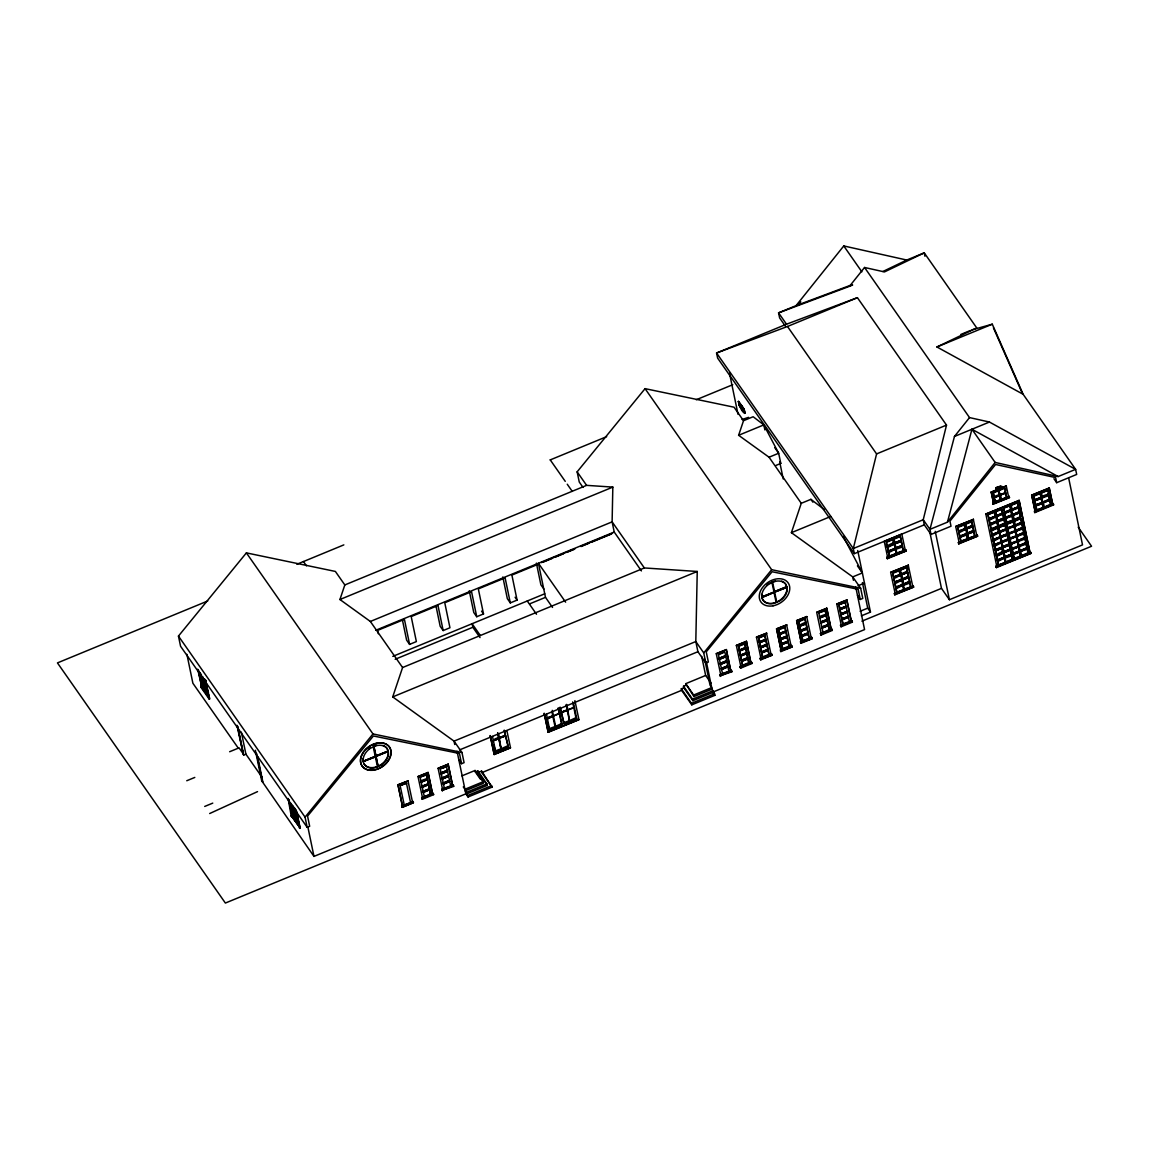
<?xml version="1.0" encoding="UTF-8"?>
<svg xmlns="http://www.w3.org/2000/svg" width="1149" height="1149" viewBox="0 0 1149 1149"><rect width="100%" height="100%" fill="white"/><g stroke="black" fill="none" stroke-linecap="round" stroke-linejoin="round"><path stroke-width="1.5" d="M458.81 759.748L461.568 763.697L464.081 762.663L461.97 752.48L454.042 741.134L392.714 696.912L402.581 667.54L370.351 621.465L339.932 599.519L344.829 584.942L586.593 485.352L612.834 487.104L612.115 521.861L614.227 532.044L641.415 570.924M402.581 667.54L644.345 567.951L697.242 571.47L695.806 641.544L697.917 651.713L705.845 663.074L708.359 662.039L706.247 651.856L772.085 571.742L858.145 589.279L860.256 599.462L862.77 598.428L860.658 588.245L852.73 576.899L791.402 532.676L801.27 503.305L810.907 499.327L824.35 509.61M854.353 553.646L717.622 358.1L716.574 353.016L787.482 326.488L876.586 453.912L853.305 548.547L854.353 553.646L924.299 524.834L931.02 534.443L951.013 526.213L949.95 521.129L995.565 464.483L1055.629 477.582L1056.692 482.681L1076.685 474.436L1075.622 469.352L1023.141 394.294L992.291 324.19L972.011 329.849M931.02 534.443L929.958 529.359L923.236 519.736L853.305 548.547L716.574 353.016L786.505 324.205L857.413 297.677L946.517 425.101L923.236 519.736L924.299 524.834M969.526 417.59L954.46 436.462L929.958 529.359L947.451 522.163L995.149 462.444L1058.143 476.548L1075.622 469.352L989.433 422.042L969.526 417.59L864.551 267.473L849.484 286.331L778.577 312.858L779.625 317.943L785.586 326.445M947.451 522.163L971.939 429.252L1058.143 476.548M801.27 503.305L769.04 457.216L738.62 435.284L743.518 420.706L753.155 416.742L763.826 424.9L778.677 453.252L780.789 463.42L775.963 465.417M786.505 324.205L778.577 312.858L796.056 305.648L843.768 245.943L906.762 260.047L924.241 252.852L976.722 327.91L936.938 346.984L1023.141 394.294M798.569 304.614L800.796 301.857M461.568 763.697L459.471 753.514L373.396 735.978L307.559 816.092L309.67 826.275L307.156 827.309L180.565 646.255L178.454 636.086L246.389 552.884L335.379 571.441L344.829 584.942M583.031 487.42L579.254 482.02L577.143 471.837L645.063 388.649L734.067 407.206L743.518 420.706M307.156 827.309L305.06 817.126L372.98 733.938L461.97 752.48M705.845 663.074L703.734 652.891L771.668 569.703L860.658 588.245M377.978 766.268L380.85 764.746A13.874 9.996 -35 0 0 388.233 753.888L388.132 751.345L375.924 756.372L378.122 766.455L374.344 767.417A13.874 9.996 -35 0 1 363.989 763.884M772.602 581.94L768.968 583.52A13.874 9.996 -35 0 0 767.029 584.985M774.613 592.137L786.95 587.311L774.613 592.137L776.796 602.22L773.033 603.182A13.874 9.996 -35 0 1 762.663 599.649L761.83 597.379M882.906 271.494L906.762 260.047M209.678 813.535L257.534 791.618M849.484 286.331L852.659 285.024M787.482 326.488L857.413 297.677M207.739 600.984L57.45 662.901L225.376 903.057L1091.55 546.249L1078.207 527.161M296.859 564.274L343.838 544.885M550.242 459.902L606.658 436.649M696.265 399.737L732.775 384.7M738.319 401.475C750.699 415.349 742.513 417.848 738.319 401.475L743.834 409.36L744.681 413.425M744.365 412.706L739.295 405.453L744.983 413.295M739.166 405.54L738.635 401.346M744.15 409.231L738.936 402.064L739.611 405.324M742.039 419.486L748.574 417.346M960.837 334.445L970.445 330.495M936.938 346.984L992.291 324.19M339.932 599.519L612.834 487.104M738.62 435.284L763.826 424.9L764.875 429.941M203.143 678.011L204.177 686.499L203.33 682.434L200.371 677.465L203.129 681.414L202.942 676.991M200.572 678.485L203.574 685.063M204.594 678.872L208.859 696.193L205.226 691.583L201.736 682.434M205.7 680.926L205.585 682.075L199.308 672.38L200.687 677.336M203.33 682.434L203.43 679.361M201.635 683.569L205.226 691.583M201.42 682.563C215.911 701.551 203.488 689.256 204.206 683.095M205.757 680.064L209.233 699.167L200.96 687.346L200.745 686.326L201.65 686.456L197.729 669.206M200.96 687.346L201.377 686.068M202.784 687.519L198.518 670.197M200.371 677.465L206.748 686.01M204.393 687.519L205.542 691.454M203.89 683.224L206.964 687.03M205.786 692.373L205.254 688.179L206.102 692.244M370.351 621.465L612.115 521.861L644.345 567.951M769.04 457.216L778.677 453.252L774.756 447.636M204.939 688.308L208.012 692.115M209.362 697.5L205.456 680.251M200.745 686.326L209.649 697.903M375.78 630.27L614.227 532.044M541.28 562.637L574.543 548.935M580.819 546.349L612.503 533.294M543.003 562.191L552.511 558.27M555.671 556.963L563.599 553.703M566.759 552.396L574.687 549.136M580.963 546.551L588.891 543.29M592.051 541.983L611.067 534.156M538.694 564.044L511.894 575.074L517.079 600.108L510.3 602.895L507.327 598.643L502.831 576.942M402.466 620.101L406.617 640.122L409.59 644.388L416.369 641.587L411.198 616.568L437.984 605.523L443.169 630.557L449.948 627.756L444.764 602.737L471.55 591.692L476.734 616.726L483.514 613.939L478.329 588.906L505.115 577.875L510.3 602.895M876.586 453.912L946.517 425.101M392.8 656.381L544.741 593.789M395.184 659.267L472.828 627.282L480.023 637.58M529.574 603.9L545.488 597.351L552.525 607.433M954.46 436.462L989.433 422.042M229.642 751.733L239.064 747.855L243.2 753.758L236.953 725.263M242.884 753.888L243.717 755.08L245.915 754.175L261.871 777.011M186.756 780.745L194.799 777.428M392.714 696.912L697.242 571.47M791.402 532.676L830.784 516.461M255.351 750.254L261.685 780.774L313.979 856.407L465.876 793.83L468.074 796.989L492.045 787.122L481.589 771.094L478.199 772.487L477.883 770.965L475.37 771.999L475.054 770.462L461.912 775.877M204.709 806.44L212.766 803.122M996.154 489.833L995.738 487.794C1015.587 481.589 978.517 497.747 1006.337 485.898L991.271 492.102L996.298 490.034L995.867 487.995M994.445 491.944L998.222 490.393L999.199 494.659L994.043 496.526L993.196 492.461L995.364 502.012L993.483 502.788L991.142 491.901M1000.736 489.359L1004.499 487.808L1006.668 497.359L1008.549 496.583L1006.194 485.697M998.352 490.58L999.616 490.063M993.468 492.849L1004.772 488.196M887.861 541.193L893.965 538.938L894.798 543.003L901.089 540.418L900.098 536.152L893.821 538.737L894.798 543.003M999.415 495.664L994.244 497.546L999.415 495.664L1000.248 499.743L1001.511 499.226L1000.52 494.96L1005.691 493.079L1000.52 494.96M886.568 542.242L900.371 536.54L903.329 550.788L905.211 550.012L901.807 534.041L884.227 541.294L887.631 557.251L889.513 556.475L886.296 541.84M363.141 761.342L375.335 756.329L363.141 761.342L375.436 756.832L363.098 761.658L364.262 764.272A13.874 9.996 -35 0 0 374.631 767.805L381.123 765.133A13.874 9.996 -35 0 0 388.506 754.29L388.261 751.274M375.824 755.87L388.161 751.044L375.967 756.071L373.77 745.974L376.771 745.083M761.686 596.92L774.024 592.08L761.816 597.107L761.572 594.378M786.706 586.608L774.512 591.634L786.85 586.809L785.83 584.381A13.874 9.996 -35 0 0 781.636 581.164M773.995 592.396L761.787 597.423L762.95 600.037A13.874 9.996 -35 0 0 773.306 603.57L779.812 600.898A13.874 9.996 -35 0 0 787.194 590.04L786.103 584.784A13.874 9.996 -35 0 0 775.733 581.236L769.241 583.922A13.874 9.996 -35 0 0 761.859 594.765L761.974 597.581L773.995 592.396L776.178 602.478M887.129 545.904C902.841 537.1 884.888 551.879 886.568 543.204M894.669 542.802L900.945 540.217M375.924 756.372L388.261 751.547L387.414 749.019A13.874 9.996 -35 0 0 377.059 745.486L370.553 748.157A13.874 9.996 -35 0 0 363.17 759.001L363.285 761.816M994.531 498.896L995.091 501.61L1000.248 499.743M1006.668 497.359L1001.511 499.226M1008.549 496.583L1009.526 497.531L993.21 504.253L993.354 502.587M893.62 544.339C877.664 553.603 897.398 537.574 894.597 548.604L888.321 551.19L887.631 548.288M894.884 543.822L901.29 541.438L894.884 543.822L895.861 548.087L902.137 545.502L901.161 541.236M992.722 502.845L1009.31 496.512M992.937 503.865L1009.526 497.531M888.191 551.003L894.597 548.604M895.717 547.901L901.994 545.315M894.683 549.423C878.712 558.687 898.446 542.658 895.66 553.703L896.909 553.186C890.547 545.99 912.679 544.195 896.076 549.107M955.709 526.457L973.433 519.42L955.709 526.457L959.113 542.429L960.995 541.653L957.778 527.018L960.995 541.653M995.522 550.917L1001.799 548.332L995.522 550.917L991.17 530.364L998.61 565.351L996.729 566.127L985.842 514.048L1019.106 500.346L1029.992 552.425L1028.111 553.2L1020.671 518.213L1014.395 520.799L1015.371 525.064L1021.648 522.479M1035.292 495.075L1040.003 493.136L1040.98 497.402L1034.703 499.987L1033.727 495.722L1036.958 510.357L1035.062 511.133L1031.658 495.176L1049.238 487.937L1052.642 503.894L1050.761 504.67L1049.64 500.203L1043.364 502.788L1044.34 507.068L1036.671 509.969L1035.838 505.905L1042.244 503.506L1035.838 505.905M1019.249 500.533L985.842 514.048M1031.658 495.176L1049.382 488.124M959.343 526.371L965.447 524.102L966.295 528.181L972.571 525.596L971.58 521.316L965.304 523.915L966.295 528.181M988.47 517.309L987.91 514.594L994.187 512.009L995.58 511.693L996.413 515.757L1002.689 513.172L1004.944 523.542L991.127 529.244L988.743 518.673L995.163 516.274L988.887 518.86M1004.944 523.542L1001.713 508.906L995.436 511.492L996.413 515.757M1010.861 509.811L1009.87 505.546L1010.861 509.811L1004.571 512.397L1003.594 508.131L1008.305 506.192M1020.628 517.079L1018.387 506.709L1012.111 509.294L1011.134 505.029L1017.411 502.443L1020.628 517.079L1006.826 522.766L1005.978 519.664M1042.832 491.973L1047.816 490.436L1050.761 504.67M1010.014 505.747L1011.134 505.029M958.051 527.405L971.853 521.718L974.812 535.965L976.693 535.19L973.289 519.219M987.91 514.594L1001.985 509.309M1003.594 508.131L1017.684 502.845M1033.999 496.124L1047.816 490.436M888.321 551.19L889.24 556.087L895.66 553.703M895.933 548.906L896.78 552.985L903.329 550.788M905.211 550.012L906.188 550.974L887.358 558.73L886.87 557.322L887.631 557.251M886.87 557.322L905.972 549.954M887.085 558.328L906.188 550.974M958.625 531.082L965.031 528.698L958.754 531.283M966.151 527.98L972.427 525.395M996.284 515.571L1002.689 513.172M1004.441 512.21L1010.718 509.625M1018.387 506.709L1012.111 509.294M1034.574 499.786L1040.98 497.402M1048.376 494.099C1031.759 499.011 1053.906 497.23 1047.529 490.034M290.941 807.733L294.862 815.603L290.74 806.713L293.498 810.648L293.311 806.225M965.103 529.517C949.146 538.766 968.88 522.738 966.079 533.782L959.803 536.368M966.366 529L972.772 526.601L966.366 529L967.343 533.265L973.62 530.68L972.643 526.414M995.235 517.107C979.264 526.357 998.998 510.328 996.212 521.373L989.935 523.958M996.485 516.59L1002.761 514.005L996.485 516.59L997.332 520.655L1003.752 518.271M1004.657 513.215L1010.933 510.63L1011.91 514.91L1005.634 517.495L1004.93 514.58M1012.183 510.113C1029.073 505.359 1006.625 507.585 1013.159 514.393L1019.436 511.793M1034.775 500.806L1041.195 498.422L1034.775 500.806L1035.766 505.072L1042.042 502.486L1041.051 498.221M1042.315 497.704C1059.206 492.95 1036.757 495.176 1043.292 501.969L1049.568 499.384L1048.592 495.118M1004.786 513.416L1011.063 510.831M293.196 807.374L297.332 816.278L290.74 806.713M843.237 536.425L862.368 572.934L852.73 576.899L853.434 580.288M959.674 536.166L966.079 533.782M967.199 533.064L973.476 530.479M989.806 523.757L996.212 521.373M997.332 520.655L1003.608 518.07M1005.49 517.294L1011.91 514.91M1019.307 511.607L1013.159 514.393M1035.622 504.885L1042.042 502.486M1049.425 499.197L1043.292 501.969M295.322 809.873L299.228 825.427L295.595 820.831L292.105 811.668M959.889 537.186L966.295 534.802L960.018 537.387M967.415 534.084L973.835 531.7L967.415 534.084L968.392 538.35L960.722 541.251M996.284 522.192C980.327 531.441 1000.061 515.413 997.275 526.457L998.524 525.94C992.161 518.745 1014.294 516.964 997.677 521.861M1012.125 515.915L1005.705 518.314L1012.125 515.915L1012.958 519.994L1014.222 519.477L1013.231 515.212L1019.651 512.813L1013.231 515.212M292.004 812.817L295.595 820.831M296.485 811.022L300.219 828.156L291.114 815.56L293.153 816.752M291.329 816.58L288.097 798.454M968.262 538.149L974.812 535.965M990.855 528.842L997.275 526.457M997.547 521.675L998.38 525.739L1004.657 523.154M1006.553 522.378L1012.958 519.994M1020.355 516.691L1014.222 519.477M1050.488 504.282L1044.34 507.068M976.693 535.19L977.67 536.138L958.841 543.894L958.352 542.486L959.113 542.429M1049.238 487.937L1052.513 503.707L1053.619 504.856L1034.789 512.612L1034.933 510.946M958.352 542.486L977.454 535.118M1034.301 511.204L1053.403 503.837M295.092 816.522L298.381 821.363L291.789 811.797M958.568 543.506L977.67 536.138M1034.517 512.21L1051.78 505.1M992.736 529.718L997.447 527.779L998.424 532.044L992.147 534.63M1012.413 559.664L1005.964 528.942L999.687 531.527L998.696 527.262L1005.26 525.079L1012.413 559.664L1014.308 558.888L1006.869 523.901L1013.274 521.517L1014.122 525.581L1007.845 528.167L1007.142 525.265M997.591 527.98L998.84 527.463L999.687 531.527M1013.274 521.517L1014.395 520.799M459.456 749.952L697.917 651.713M858.044 585.746L864.479 583.103M890.662 572.317L908.371 565.279L890.662 572.317L895.114 593.372L896.996 592.597L892.716 572.877L898.992 570.292L899.983 574.557L893.692 577.143L892.716 572.877M991.443 530.766L1005.26 525.079M1007.142 524.303L1020.944 518.616L1028.111 553.2M906.532 567.189C911.574 572.346 898.116 577.89 900.256 569.775L906.532 567.189L910.812 586.909L912.694 586.134L908.227 565.078M899.136 570.478L900.385 569.961L901.233 574.04M892.988 573.265L906.805 567.577M992.018 534.443L998.424 532.044M999.544 531.341L1005.964 528.942M1007.702 527.98L1014.122 525.581M1021.518 522.292L1015.371 525.064M492.864 740.588C506.034 736.394 493.61 737.256 492.935 741.407M505.416 735.403L499.327 737.672L505.416 735.403L508.318 747.08L495.765 752.25L493.61 744.624M559.405 713.17L553.401 715.942L559.506 713.687M561.143 712.193L567.247 709.938L561.287 712.394L564.188 724.071L576.741 718.901L573.48 703.131M573.839 707.224L567.85 709.996L573.94 707.741M552.813 715.884L546.709 718.154L552.813 715.884L551.965 712.294M498.939 738.635L492.835 740.89L498.939 738.635L501.036 748.803L499.427 738.175L505.531 735.92L499.427 738.175M546.809 718.656L552.913 716.402L546.924 719.159M567.218 710.254L561.258 712.71L567.218 710.254L569.459 720.624L567.85 709.996M998.495 532.877C982.539 542.127 1002.273 526.098 999.486 537.143L993.21 539.728M999.759 532.36L1006.036 529.761L999.759 532.36L1000.592 536.425L1007.012 534.041M1007.917 528.985L1014.194 526.4L1015.17 530.68C1006.51 538.35 1004.801 526.027 1014.337 526.601M1015.443 525.883C1032.348 521.129 1009.885 523.355 1016.434 530.163L1022.711 527.563M893.563 576.942L899.983 574.557M901.089 573.839L907.365 571.254M900.055 575.376C884.084 584.626 903.818 568.597 901.031 579.642L894.611 582.026L901.031 579.642M901.304 574.859L907.724 572.461L901.304 574.859L902.281 579.125L908.557 576.539L907.581 572.274M993.066 539.527L999.486 537.143M1000.592 536.425L1006.869 533.84M1008.765 533.064L1015.17 530.68M1022.567 527.377L1016.434 530.163M397.927 784.839L408.11 780.889L397.927 784.839L402.38 805.894L404.276 805.119L400.125 785.586L406.545 783.201L400.125 785.586M430.631 794.246L426.351 774.527L420.074 777.112L424.354 796.832L422.473 797.607L418.021 776.566L428.06 772.415L432.512 793.471L430.631 794.246L429.511 789.794L423.234 792.379L429.511 789.794M442.552 789.334L438.099 768.279L448.139 764.142L452.605 785.198L444.16 788.171L441.791 789.406L442.006 790.411L453.711 786.361L452.462 785.011L448.139 764.142M720.725 674.75L716.272 653.695L726.312 649.558L730.764 670.614L722.333 673.573L719.963 674.808L720.179 675.827L731.884 671.763L730.635 670.413L726.312 649.558M743.13 644.029L738.419 645.968L742.699 665.702L740.818 666.477L736.351 645.422L746.405 641.286L750.857 662.341L748.703 662.714L744.696 643.383L748.976 663.117M756.444 637.149L766.627 633.2L756.444 637.149L760.897 658.205L762.778 657.429L758.498 637.695L764.774 635.11L769.054 654.844L770.95 654.068L766.484 633.013M776.523 628.876L786.706 624.927L776.523 628.876L780.99 649.932L782.871 649.156L778.591 629.422L784.868 626.837L789.148 646.557L791.029 645.781L786.577 624.74M796.616 620.604L806.799 616.654L796.616 620.604L801.068 641.645L802.95 640.869L798.67 621.149L804.961 618.564L809.226 638.284L811.122 637.508L806.655 616.453M829.319 630.011L825.039 610.291L818.763 612.877L823.043 632.596L821.162 633.372L816.695 612.316L826.749 608.18L831.201 629.235L829.319 630.011L828.199 625.544L821.923 628.144L828.199 625.544M839.129 604.992L843.122 624.324L841.24 625.099L836.788 604.044L846.827 599.907L851.294 620.963L842.849 623.936L838.856 604.604L845.405 602.406L838.856 604.604M428.189 772.616L418.021 776.566M448.282 764.344L438.099 768.279M726.455 649.76L716.272 653.695M746.534 641.487L736.351 645.422M826.878 608.381L816.695 612.316M846.971 600.108L836.788 604.044M999.558 537.962C983.587 547.211 1003.321 531.183 1000.535 542.227L994.258 544.813M1000.808 537.445L1007.228 535.046L1000.808 537.445L1001.784 541.71L1008.061 539.125M1008.966 534.084L1015.242 531.499L1016.233 535.764C1007.572 543.434 1005.849 531.111 1015.386 531.685M1016.506 530.982C1033.396 526.213 1010.933 528.439 1017.483 535.247L1023.759 532.662M299.731 826.734L296.27 811.18L292.995 806.354M440.168 768.839L446.717 766.642L440.168 768.839L444.448 788.559M723.037 652.302L718.326 654.255L722.606 673.975M291.114 815.56L300.018 827.136M426.624 774.914L420.074 777.112M718.613 654.643L724.89 652.058L728.883 671.389M738.692 646.37L744.969 643.785M758.785 638.097L765.062 635.512M778.864 629.824L785.14 627.239M798.957 621.552L805.234 618.952M825.312 610.679L818.763 612.877M902.152 578.924L908.428 576.338M901.103 580.46C885.132 589.71 904.866 573.681 902.08 584.726L895.803 587.311L894.755 582.227M902.353 579.943L908.773 577.559L902.353 579.943L903.344 584.209L909.62 581.624L908.629 577.358M994.115 544.612L1000.535 542.227M1001.655 541.509L1007.932 538.924M1009.813 538.149L1016.233 535.764M1023.615 532.461L1017.483 535.247M427.198 778.591C410.581 783.503 432.728 781.722 426.351 774.527M745.543 647.462L739.267 650.047L738.419 645.968M758.498 637.695L759.345 641.774L765.765 639.375L769.054 654.844M778.591 629.422L779.439 633.501L785.844 631.103L789.148 646.557M799.517 625.214C815.517 616.352 796.156 632.338 798.67 621.149M825.887 614.356C809.269 619.268 831.402 617.473 825.039 610.291M839.689 608.668L846.109 606.284L839.833 608.869M745.672 647.648L739.396 650.233L742.699 665.702M759.345 641.774L765.765 639.375M785.844 631.103L779.439 633.501M494.946 751.073L501.036 748.803M507.499 745.902L501.668 748.545M547.585 722.391L548.92 728.825L555.656 726.312L553.401 715.942M548.92 728.825L549.753 730.017L562.306 724.847L561.473 723.655L555.656 726.312M563.355 722.879L569.459 720.624M576.741 718.901L575.908 717.708L570.091 720.366M1000.607 543.046C984.65 552.296 1004.384 536.267 1001.583 547.312L995.307 549.897M1001.856 542.529L1008.147 539.944L1001.856 542.529L1002.704 546.594L1009.124 544.209M1010.028 539.168L1016.305 536.583L1017.282 540.849C1008.621 548.518 1006.897 536.195 1016.434 536.784M1017.554 536.066C1034.445 531.312 1011.996 533.538 1018.531 540.332L1024.807 537.746M427.414 779.611L421.137 782.196L427.414 779.611L428.39 783.877L421.97 786.275L428.247 783.69M779.64 634.507L785.916 631.921L779.64 634.507L780.487 638.585L786.907 636.187M799.733 626.234L806.138 623.85L799.733 626.234L800.709 630.499L806.986 627.914L806.009 623.648M826.088 615.376L819.811 617.961L826.088 615.376L827.079 619.641L820.659 622.026L826.935 619.44M895.674 587.11L902.08 584.726M903.2 584.008L909.477 581.423M902.152 585.545C886.195 594.809 905.929 578.78 903.143 589.81L904.392 589.293C898.03 582.112 920.162 580.317 903.545 585.229M494.07 754.362L510.515 747.827L494.199 754.548L490.163 735.532M548.044 732.114L578.938 719.647L548.188 732.315L544.152 713.299M995.178 549.696L1001.583 547.312M1002.704 546.594L1008.98 544.008M1010.861 543.233L1017.282 540.849M1024.678 537.545L1018.531 540.332M740.315 655.131L746.591 652.546M759.489 641.961L760.394 646.858L766.685 644.273M780.487 638.585L786.763 636M800.58 630.313L806.857 627.727M840.752 613.753L847.158 611.369L840.881 613.954M740.459 655.332L746.735 652.747M760.394 646.858L766.814 644.474M1002.919 547.613L1009.325 545.229L1002.919 547.613L1003.896 551.879L1010.172 549.294M1011.077 544.253L1017.353 541.667L1018.33 545.933C1009.669 553.617 1007.96 541.294 1017.497 541.868M1018.603 541.15C1035.508 536.396 1013.045 538.622 1019.594 545.416L1025.87 542.831M428.462 784.695L422.186 787.28L428.462 784.695L429.439 788.961L423.033 791.359L429.309 788.774M780.702 639.605L787.108 637.207L780.702 639.605L781.679 643.871L787.955 641.286M800.781 631.318L807.201 628.934L800.781 631.318L801.758 635.598L808.034 632.998L807.058 628.733M827.151 620.46L820.874 623.045L827.151 620.46L828.127 624.726L821.707 627.124L827.984 624.539M895.803 587.311L896.723 592.209L903.143 589.81M903.416 585.028L904.249 589.107L910.812 586.909M912.694 586.134L913.67 587.082L894.841 594.852L894.353 593.43L895.114 593.372M894.353 593.43L913.455 586.076M894.554 594.45L913.67 587.082M996.226 554.78C1011.924 545.976 993.986 560.755 995.666 552.08M1003.752 551.678L1010.043 549.093M1011.924 548.317L1018.33 545.933M1025.727 542.63L1019.594 545.416M741.364 660.215L747.64 657.63M760.537 647.059L761.457 651.943L767.733 649.357M781.535 643.67L787.812 641.085M801.629 635.397L807.905 632.812M841.8 618.851L848.221 616.453L841.93 619.038M860.127 611.282L867.725 608.151L870.482 612.101L861.362 615.85M741.507 660.416L747.784 657.831M761.457 651.943L767.862 649.558M713.443 692.229L692.876 700.703L683.827 687.777L681.314 688.811L681.63 690.334L691.784 704.84L714.865 695.332L714.549 693.795L712.021 689.127L693.967 696.567L685.709 683.684L705.658 675.468L711.044 683.167M1002.718 553.215C986.747 562.479 1006.481 546.45 1003.695 557.48L997.418 560.066L996.37 554.981M1003.967 552.698L1010.244 550.112L1003.967 552.698L1004.815 556.777L1011.221 554.378M1012.686 552.051L1012.125 549.337L1018.402 546.752L1019.393 551.017L1012.973 553.416L1019.393 551.017M1019.666 546.235C1036.556 541.481 1014.107 543.707 1020.642 550.5L1026.919 547.915M1018.545 546.953L1012.125 549.337M741.579 661.235L747.999 658.851L741.723 661.436M801.844 636.417C818.404 631.993 798.138 633.831 802.404 639.131M683.827 687.777L683.511 686.255L686.025 685.221M997.275 559.879L1003.695 557.48M1004.815 556.777L1011.091 554.191M1026.775 547.714L1020.642 550.5M430.358 793.858L424.354 796.832M481.589 771.094L481.905 772.616L681.63 690.334M742.426 665.3L748.703 662.714M761.586 652.144L762.505 657.027L768.782 654.442M782.038 646.04L782.598 648.754L788.875 646.169M809.226 638.284L802.95 640.869M829.047 629.623L823.043 632.596M404.276 805.119L413.195 801.686L413.41 802.706L402.107 807.359L402.251 805.693M428.06 772.415L432.383 793.284L433.633 794.634L422.329 799.287L421.712 797.679L422.473 797.607M746.405 641.286L750.714 662.14L751.977 663.49L740.674 668.144L740.042 666.535L740.818 666.477M770.95 654.068L772.056 655.217L760.753 659.871L760.135 658.262L760.897 658.205M791.029 645.781L792.149 646.944L780.846 651.598L780.846 649.731M811.122 637.508L812.228 638.672L800.925 643.325L800.939 641.458M826.749 608.18L831.057 629.049L832.321 630.399L821.018 635.052L820.4 633.444L821.162 633.372M846.827 599.907L851.15 620.762L852.4 622.112L841.097 626.779L840.479 625.157L841.24 625.099M413.195 801.686L401.619 805.952M1003.766 558.299C987.81 567.563 1007.544 551.534 1004.743 562.579L1006.007 562.062C999.63 554.866 1021.777 553.071 1005.16 557.983M1014.308 558.888L1013.188 554.421L1019.465 551.836L1020.441 556.102L1021.691 555.585L1020.714 551.319L1027.134 548.935L1020.714 551.319M421.712 797.679L433.417 793.614M441.791 789.406L453.51 785.341M719.963 674.808L731.669 670.743M740.042 666.535L751.762 662.47M760.135 658.262L771.841 654.198M780.214 649.989L791.934 645.925M800.307 641.716L812.013 637.652M820.4 633.444L832.106 629.379M840.479 625.157L852.185 621.106M1019.594 552.037L1013.188 554.421M413.41 802.706L402.107 807.359M421.913 798.699L431.607 794.706M442.006 790.411L451.686 786.433M720.179 675.827L729.859 671.835M740.258 667.555L749.938 663.562M760.351 659.282L772.056 655.217M780.43 651.009L792.149 646.944M800.523 642.736L812.228 638.672M820.601 634.449L830.282 630.471M840.695 626.176L850.375 622.198M861.894 621.164L941.476 588.374L949.404 599.721L1082.516 544.885L1068.714 478.228M997.418 560.066L998.337 564.963L1004.743 562.579M1005.03 557.782L1005.863 561.861L1012.14 559.276M1014.021 558.5L1020.441 556.102M1027.838 552.813L1021.691 555.585M1019.106 500.346L1029.863 552.224L1030.969 553.387L996.442 567.606L995.968 566.198L996.729 566.127M995.968 566.198L1030.754 552.367M996.169 567.204L1030.969 553.387M468.074 796.989L465.244 790.785L483.312 783.345L482.997 781.808L464.928 789.262L463.277 786.893M685.709 683.684L693.651 695.03L711.705 687.59L710.053 685.235L704.667 659.196M466.35 792.365L486.917 783.891L487.233 785.413L466.666 793.887M683.511 686.255L692.56 699.181L713.127 690.693M467.758 795.467L491.729 785.586M681.314 688.811L691.468 703.317L714.549 693.795M796.056 305.648L852.17 284.665M775.46 580.848L772.458 581.739L774.641 591.821M864.551 267.473L884.457 271.925L924.241 252.852L924.945 256.241M1053.935 478.731L1056.692 482.681M1053.619 504.856L1053.13 503.434M1049.64 500.203L1043.364 502.788M1040.003 493.136L1041.396 492.82L1042.244 496.885M843.768 245.943L861.865 271.825M971.939 429.252L995.149 462.444M995.738 487.794L1000.549 486.041L1001.023 487.865M999.199 494.659L998.222 490.393M810.907 499.327L812.889 502.156M857.427 565.854L862.368 572.934M780.789 463.42L779.683 461.841L783.23 478.961M857.499 595.512L860.256 599.462M852.4 622.112L851.782 620.503M832.321 630.399L831.689 628.79M645.063 388.649L771.668 569.703M776.796 602.22L779.539 600.496A13.874 9.996 -35 0 0 786.921 589.652L786.936 587.038M751.977 663.49L751.345 661.881M731.884 671.763L731.267 670.154M577.143 471.837L586.593 485.352M703.734 652.891L695.806 641.544L454.042 741.134L454.745 744.523M550.213 459.859L565.251 481.359M567.247 484.217L572.245 491.37M714.865 695.332L712.653 692.172L864.565 629.595L855.746 587.038M565.624 602.162L538.421 563.269L545.488 597.351M543.879 589.064L540.892 584.812L536.396 563.111M527.247 600.999L536.511 614.241M515.097 597.265L517.079 600.108M481.532 611.096L483.514 613.939M476.734 616.726L473.761 612.46L469.266 590.773M480.311 635.483L472.081 623.72L472.828 627.282M443.169 630.557L440.182 626.291L436.046 606.27M481.905 772.616L492.045 787.122M477.883 770.965L486.917 783.891M478.199 772.487L487.233 785.413M475.054 770.462L482.997 781.808M475.37 771.999L480.325 779.079M303.437 561.531L306.453 565.839M453.711 786.361L453.094 784.753M433.633 794.634L433.001 793.025M246.389 552.884L372.98 733.938M178.454 636.086L305.06 817.126M199.624 672.251L201.463 674.88M294.23 807.546L296.069 810.174M292.435 805.564L290.209 802.505L291.056 806.584M203.991 682.075L205.829 684.703M297.017 816.408L294.575 812.329L295.408 816.393M298.065 821.492L295.623 817.413L296.471 821.492M201.334 686.585L209.85 698.908M293.225 818.145L300.219 828.156M238.475 748.43L192.888 683.253L186.899 654.298M993.425 327.838L1022.036 392.714M388.017 750.843L387.141 748.617A13.874 9.996 -35 0 0 382.947 745.399M1042.114 503.305L1043.091 507.585M1031.802 495.363L1035.062 511.133M1034.574 511.592L1034.789 512.612M1030.481 551.965L1030.696 552.985M1017.411 502.443L1018.244 506.522M1009.037 496.124L1009.253 497.144M1010.933 510.63L1011.766 514.709M1011.982 515.729L1012.829 519.793M1013.145 521.316L1013.978 525.395M1014.194 526.4L1015.041 530.479M1015.242 531.499L1016.089 535.563M1016.305 536.583L1017.138 540.648M1017.353 541.667L1018.201 545.732M1018.402 546.752L1019.249 550.831M1019.465 551.836L1020.298 555.915M1004.499 487.808C1009.282 492.892 997.246 497.503 999.472 489.876M1005.547 492.892L1006.395 496.957M1003.867 508.533L1006.826 522.766M999.271 495.478L1000.118 499.542M1001.713 508.906L1002.56 512.985M1004.973 524.676L1005.82 528.755M996.025 487.894L996.499 489.718M996.628 516.777L997.476 520.856M999.889 532.547L1000.736 536.626M1000.951 537.631L1001.784 541.71M1002 542.73L1002.847 546.795M1003.048 547.814L1003.896 551.879M1004.111 552.899L1004.944 556.963M991.271 492.102L993.483 502.788M992.995 503.233L993.21 504.253M994.187 512.009L995.163 516.274M1001.655 548.13L1002.646 552.396M988.183 514.996L991.127 529.244M996.24 566.586L996.442 567.606M977.181 534.73L977.397 535.75M973.691 531.499L974.539 535.563M966.496 529.186L967.343 533.265M967.559 534.285L968.392 538.35M964.054 524.432L965.031 528.698M966.165 534.601L967.142 538.867M958.625 542.874L958.841 543.894M935.243 531.341L949.404 599.721M929.8 531.987L941.476 588.374M905.699 549.552L905.915 550.572M913.182 585.674L913.383 586.694M902.209 546.321L903.057 550.4M909.692 582.442L910.525 586.507M895.014 544.023L895.861 548.087M901.448 575.06L902.281 579.125M902.496 580.144L903.344 584.209M892.572 539.254L893.549 543.52M887.272 546.105L887.488 547.125M893.692 577.143L894.339 580.676M887.143 557.71L887.358 558.73M894.626 593.832L894.841 594.852M857.729 550.543L870.482 612.101M862.425 582.586L867.725 608.151M845.133 602.019L849.398 621.738M840.896 625.76L841.097 626.779M820.803 634.033L821.018 635.052M811.611 637.063L811.812 638.068M804.961 618.564L805.794 622.629M808.12 633.831L808.953 637.896M796.76 620.79L801.068 641.645M800.724 642.305L800.925 643.325M744.006 409.317L744.681 412.577M791.517 645.336L791.733 646.356M784.868 626.837L785.715 630.902M729.5 373.166L738.017 414.286M771.841 581.997L774.024 592.08M776.667 629.063L780.99 649.932M780.631 650.578L780.846 651.598M771.439 653.609L771.64 654.628M764.774 635.11L765.622 639.189M760.552 658.851L760.753 659.871M740.459 667.124L740.674 668.144M720.38 675.397L720.581 676.416M706.319 661.565L712.021 689.127M701.709 656.381L705.658 675.468M693.651 695.03L693.967 696.567M692.56 699.181L692.876 700.703M691.468 703.317L691.784 704.84M574.902 700.631L578.938 719.647M572.647 701.938L573.696 707.023M573.811 707.54L575.908 717.708M566.687 704.394L567.879 709.68M566.055 704.653L567.247 709.938M564.188 724.071L560.094 707.109L560.798 710.499M562.306 724.847L558.213 707.885L559.261 712.969M559.376 713.486L561.473 723.655M552.252 710.341L553.445 715.626M552.784 716.2L555.024 726.57M546.479 714.247L549.753 730.017M544.281 713.486L548.188 732.315M506.853 730.563L510.515 747.827M508.318 747.08L504.224 730.132L505.287 735.216M498.623 734.283L499.456 737.873M497.776 733.033L498.824 738.132M497.632 732.847L498.695 737.931M498.795 738.434L500.907 748.617M492.504 736.48L495.765 752.25M490.307 735.733L494.199 754.548M457.058 751.274L465.876 793.83M446.444 766.254L450.724 785.973M442.207 789.995L442.422 791.015M409.59 644.388L404.419 619.354L377.619 630.384L378.308 633.717M422.114 798.268L422.329 799.287M412.922 801.298L413.123 802.318M407.967 780.702L412.434 801.743M406.401 783L410.552 802.519M398.071 785.026L402.38 805.894M375.967 756.071C373.368 742.469 372.118 743.403 375.335 756.329M376.068 756.573L378.122 766.455M375.306 756.631L377.49 766.713M307.975 827.467L313.979 856.407M295.753 810.304L295.954 811.309M299.386 827.395L299.587 828.415M292.966 806.454L296.155 821.621M288.887 799.445L292.535 817.011M288.758 799.977L291.243 811.955M291.587 813.664L292.018 815.704M257.606 756.616L262.819 781.823M256.572 753.327L262.503 781.952M241.347 732.128L245.915 754.175M237.742 726.254L243.717 755.08M237.628 726.843L242.856 752.107M206.432 686.14L206.648 687.159M207.481 691.238L207.696 692.244M209.017 698.161L209.233 699.167M204.479 684.445L205.039 687.159M202.597 677.221L203.445 681.285M198.389 670.743L201.65 686.456M362.897 758.613L362.998 761.155M368.341 749.22A13.874 9.996 -35 0 1 370.28 747.755M447.277 770.318L441.001 772.904L447.277 770.318M725.45 655.734L719.173 658.32L725.45 655.734M447.492 771.338L441.216 773.923L447.492 771.338M725.665 656.754L719.389 659.339L725.665 656.754M745.744 648.481L739.468 651.066L745.744 648.481M765.837 640.194L759.561 642.779L765.837 640.194M846.181 607.103L839.905 609.688L846.181 607.103M448.34 775.403L442.063 777.988L448.34 775.403M726.498 660.819L720.222 663.404L726.498 660.819M448.541 776.422L442.264 779.008L448.541 776.422M726.714 661.838L720.437 664.424L726.714 661.838M746.807 653.566L740.531 656.151L746.807 653.566M766.886 645.293L760.609 647.878L766.886 645.293M847.23 612.187L840.953 614.772L847.23 612.187M449.388 780.501L443.112 783.087L449.388 780.501M727.561 665.903L721.285 668.488L727.561 665.903M449.604 781.507L443.327 784.106L449.604 781.507M727.762 666.923L721.486 669.508L727.762 666.923M767.949 650.377L761.658 652.962L767.949 650.377M788.027 642.104L781.751 644.69L788.027 642.104M848.292 617.272L842.016 619.857L848.292 617.272M374.387 770.045A16.646 11.993 -35 0 0 389.741 747.496A16.646 11.993 -35 0 0 363.4 752.394A16.646 11.993 -35 0 0 374.387 770.045M374.244 769.844A16.646 11.993 -35 0 0 389.597 747.295A16.646 11.993 -35 0 0 363.256 752.207A16.646 11.993 -35 0 0 374.244 769.844M773.062 605.81A16.646 11.993 -35 0 0 788.415 583.261A16.646 11.993 -35 0 0 762.089 588.159A16.646 11.993 -35 0 0 773.062 605.81"/></g></svg>
